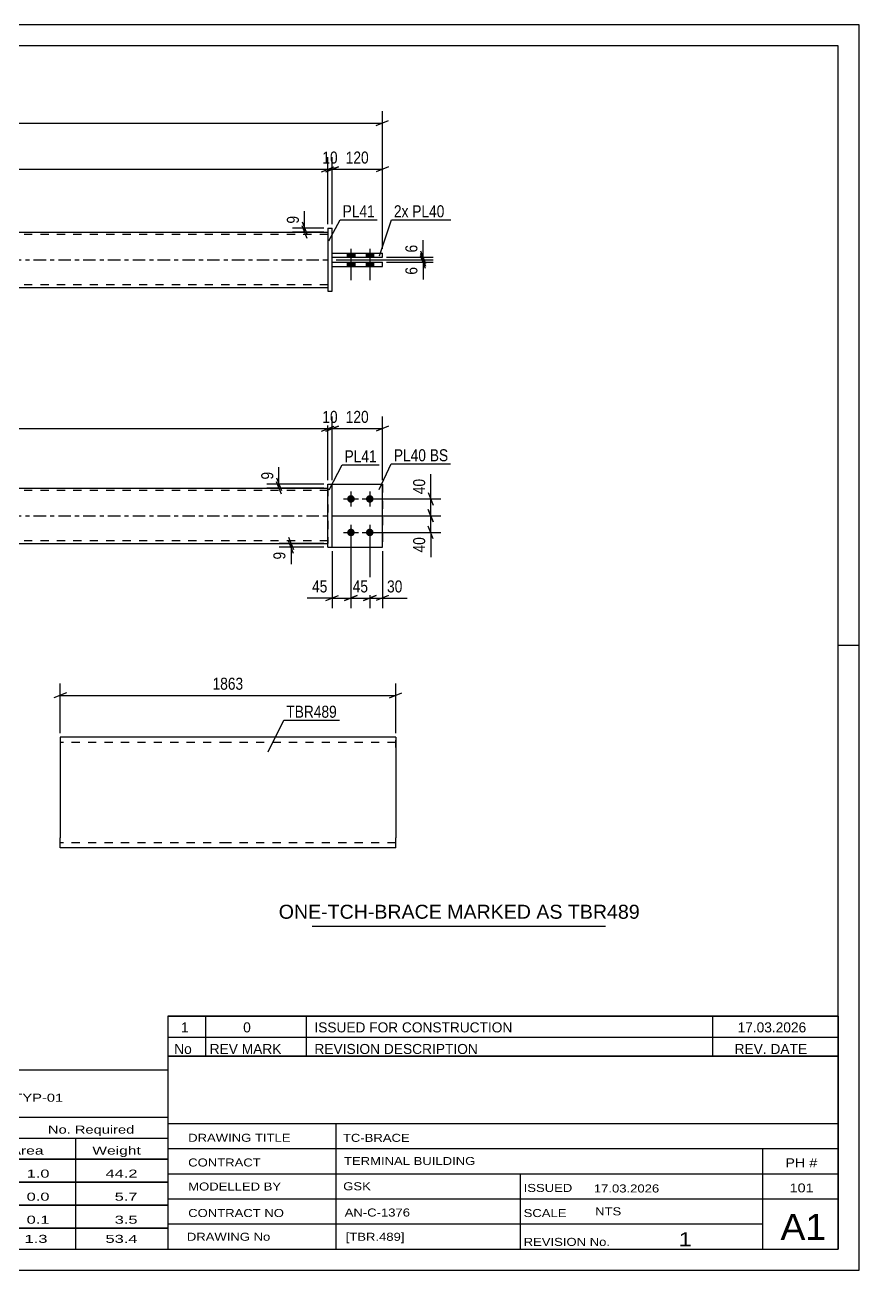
# Model space of a CAD drawing. Header units: millimetres. Extents: x 0 to 420, y 0 to 297.
# Drawn here: x 220.9 to 420, y 0 to 297 of the extents above; entities that cross this region are included whole.
import ezdxf

# ---------------------------------------------------------------- set-up
doc = ezdxf.new("R2010")
doc.units = ezdxf.units.MM
doc.linetypes.add('DXK_LINE_DOT2', pattern=[3.9198, 1.9599, -1.9599])
doc.linetypes.add('DXK_LINE_DOT3', pattern=[5.9187, 2.979, -0.9799, 0.9799, -0.9799])
doc.styles.add('Arial', font='ARIAL.TTF', dxfattribs={"height": 0.2})
doc.styles.add('Arial Narrow', font='ARIALN.TTF', dxfattribs={"height": 0.2})

# ---------------------------------------------------------------- blocks, each defined once
blk = doc.blocks.new('Unknown-582684312-1127')
at = {"color": 5, "linetype": 'Continuous'}
for p, q in [((420, 297), (0, 297)), ((420, 0), (420, 297)), ((415, 292), (5, 292)), ((415, 5), (415, 292)), ((420, 149), (415, 149)), ((5, 5), (415, 5)), ((0, 0), (420, 0))]:
    blk.add_line(p, q, dxfattribs=at)
blk = doc.blocks.new('Bolt-582684312-1413 - 1364')
at = {"linetype": 'Continuous'}
for points in [[(298.72, 184.84), (298.91, 184.82), (299.09, 184.76), (299.25, 184.67), (299.39, 184.54), (299.5, 184.39), (299.58, 184.22), (299.61, 184.03), (299.61, 183.85), (299.58, 183.66), (299.5, 183.49), (299.39, 183.34), (299.25, 183.21), (299.09, 183.12), (298.91, 183.06), (298.72, 183.04), (298.53, 183.06), (298.35, 183.12), (298.19, 183.21), (298.05, 183.34), (297.94, 183.49), (297.86, 183.66), (297.82, 183.85), (297.82, 184.03), (297.86, 184.22), (297.94, 184.39), (298.05, 184.54), (298.19, 184.67), (298.35, 184.76), (298.53, 184.82)], [(303.22, 184.84), (303.41, 184.82), (303.59, 184.76), (303.75, 184.67), (303.89, 184.54), (304, 184.39), (304.08, 184.22), (304.11, 184.03), (304.11, 183.85), (304.08, 183.66), (304, 183.49), (303.89, 183.34), (303.75, 183.21), (303.59, 183.12), (303.41, 183.06), (303.22, 183.04), (303.03, 183.06), (302.85, 183.12), (302.69, 183.21), (302.55, 183.34), (302.44, 183.49), (302.36, 183.66), (302.32, 183.85), (302.32, 184.03), (302.36, 184.22), (302.44, 184.39), (302.55, 184.54), (302.69, 184.67), (302.85, 184.76), (303.03, 184.82)], [(298.72, 176.84), (298.91, 176.82), (299.09, 176.76), (299.25, 176.67), (299.39, 176.54), (299.5, 176.39), (299.58, 176.22), (299.61, 176.03), (299.61, 175.85), (299.58, 175.66), (299.5, 175.49), (299.39, 175.34), (299.25, 175.21), (299.09, 175.12), (298.91, 175.06), (298.72, 175.04), (298.53, 175.06), (298.35, 175.12), (298.19, 175.21), (298.05, 175.34), (297.94, 175.49), (297.86, 175.66), (297.82, 175.85), (297.82, 176.03), (297.86, 176.22), (297.94, 176.39), (298.05, 176.54), (298.19, 176.67), (298.35, 176.76), (298.53, 176.82)], [(303.22, 176.84), (303.41, 176.82), (303.59, 176.76), (303.75, 176.67), (303.89, 176.54), (304, 176.39), (304.08, 176.22), (304.11, 176.03), (304.11, 175.85), (304.08, 175.66), (304, 175.49), (303.89, 175.34), (303.75, 175.21), (303.59, 175.12), (303.41, 175.06), (303.22, 175.04), (303.03, 175.06), (302.85, 175.12), (302.69, 175.21), (302.55, 175.34), (302.44, 175.49), (302.36, 175.66), (302.32, 175.85), (302.32, 176.03), (302.36, 176.22), (302.44, 176.39), (302.55, 176.54), (302.69, 176.67), (302.85, 176.76), (303.03, 176.82)]]:
    blk.add_hatch(color=1, dxfattribs=at).paths.add_polyline_path(points)
at = {"color": 1, "linetype": 'Continuous'}
for p, q in [((298.72, 185.74), (298.72, 182.14)), ((303.22, 185.74), (303.22, 182.14)), ((296.92, 183.94), (300.52, 183.94)), ((301.42, 183.94), (305.02, 183.94)), ((296.92, 175.94), (300.52, 175.94)), ((298.72, 177.74), (298.72, 174.14)), ((301.42, 175.94), (305.02, 175.94)), ((303.22, 177.74), (303.22, 174.14))]:
    blk.add_line(p, q, dxfattribs=at)
blk = doc.blocks.new('Part-582684312-1424 - 1364')
at = {"color": 2, "linetype": 'Continuous'}
for p, q in [((293.22, 187.44), (294.22, 187.44)), ((293.22, 172.44), (293.22, 187.44)), ((294.22, 172.44), (294.22, 187.44)), ((293.22, 172.44), (294.22, 172.44)), ((293.22, 172.44), (294.22, 172.44))]:
    blk.add_line(p, q, dxfattribs=at)
at = {"color": 7, "linetype": 'DXK_LINE_DOT2'}
for p, q in [((293.22, 187.44), (294.22, 187.44)), ((293.22, 172.44), (293.22, 172.44)), ((294.22, 172.44), (294.22, 172.44)), ((294.22, 172.44), (294.22, 172.44))]:
    blk.add_line(p, q, dxfattribs=at)
blk = doc.blocks.new('Part-582684312-1439 - 1364')
at = {"linetype": 'Continuous'}
blk.add_hatch(color=2, dxfattribs=at).paths.add_polyline_path([(147.12, 186.54), (146.32, 187.94), (147.92, 187.94)])
at = {"color": 2, "linetype": 'Continuous'}
for p, q in [((147.12, 186.54), (146.32, 187.94)), ((146.32, 187.94), (147.92, 187.94)), ((147.92, 187.94), (147.12, 186.54)), ((117.12, 186.54), (205.12, 186.54)), ((205.22, 186.54), (293.22, 186.54)), ((117.12, 173.34), (205.12, 173.34)), ((205.22, 173.34), (293.22, 173.34))]:
    blk.add_line(p, q, dxfattribs=at)
at = {"color": 7, "linetype": 'DXK_LINE_DOT2'}
for p, q in [((117.12, 173.34), (117.12, 186.54)), ((205.12, 185.94), (117.12, 185.94)), ((293.22, 185.94), (205.22, 185.94)), ((293.22, 186.54), (293.22, 173.34)), ((205.12, 173.94), (117.12, 173.94)), ((293.22, 173.94), (205.22, 173.94))]:
    blk.add_line(p, q, dxfattribs=at)
at = {"color": 7, "linetype": 'DXK_LINE_DOT3'}
for p, q in [((117.12, 179.94), (205.12, 179.94)), ((205.22, 179.94), (293.22, 179.94))]:
    blk.add_line(p, q, dxfattribs=at)
at = {"color": 2, "linetype": 'Continuous'}
blk.add_circle((147.12, 187.44), 1, dxfattribs=at)
blk = doc.blocks.new('Part-582684312-1444 - 1364')
at = {"color": 2, "linetype": 'Continuous'}
for p, q in [((294.22, 187.44), (306.22, 187.44)), ((306.22, 187.44), (306.22, 187.44)), ((306.22, 172.44), (306.22, 187.44)), ((294.22, 172.44), (306.22, 172.44))]:
    blk.add_line(p, q, dxfattribs=at)
at = {"color": 7, "linetype": 'DXK_LINE_DOT2'}
for p, q in [((294.22, 187.44), (306.22, 187.44)), ((294.22, 172.44), (294.22, 187.44)), ((294.22, 172.44), (294.22, 172.44)), ((294.22, 172.44), (306.22, 172.44))]:
    blk.add_line(p, q, dxfattribs=at)
blk = doc.blocks.new('Part-582684312-1449 - 1364')
at = {"color": 7, "linetype": 'DXK_LINE_DOT2'}
for p, q in [((294.22, 187.44), (306.22, 187.44)), ((294.22, 172.44), (294.22, 187.44)), ((294.22, 187.44), (306.22, 187.44)), ((306.22, 187.44), (306.22, 187.44)), ((306.22, 187.44), (306.22, 172.44)), ((294.22, 172.44), (294.22, 172.44)), ((294.22, 172.44), (306.22, 172.44)), ((294.22, 172.44), (306.22, 172.44))]:
    blk.add_line(p, q, dxfattribs=at)
blk = doc.blocks.new('Part-582684312-1751 - 1745')
at = {"linetype": 'Continuous'}
blk.add_hatch(color=2, dxfattribs=at).paths.add_polyline_path([(147.12, 240.99), (146.32, 242.39), (147.92, 242.39)])
at = {"color": 2, "linetype": 'Continuous'}
for p, q in [((117.12, 247.59), (205.12, 247.59)), ((205.22, 247.59), (293.22, 247.59)), ((147.12, 240.99), (146.32, 242.39)), ((146.32, 242.39), (147.92, 242.39)), ((147.92, 242.39), (147.12, 240.99)), ((117.12, 234.39), (205.12, 234.39)), ((205.22, 234.39), (293.22, 234.39))]:
    blk.add_line(p, q, dxfattribs=at)
at = {"color": 7, "linetype": 'DXK_LINE_DOT2'}
for p, q in [((117.12, 247.59), (117.12, 234.39)), ((205.12, 246.99), (117.12, 246.99)), ((293.22, 246.99), (205.22, 246.99)), ((293.22, 247.59), (293.22, 234.39)), ((205.12, 234.99), (117.12, 234.99)), ((293.22, 234.99), (205.22, 234.99))]:
    blk.add_line(p, q, dxfattribs=at)
at = {"color": 7, "linetype": 'DXK_LINE_DOT3'}
for p, q in [((117.12, 240.99), (205.12, 240.99)), ((205.22, 240.99), (293.22, 240.99))]:
    blk.add_line(p, q, dxfattribs=at)
at = {"color": 2, "linetype": 'Continuous'}
blk.add_circle((147.12, 241.89), 1, dxfattribs=at)
blk = doc.blocks.new('Part-582684312-1756 - 1745')
at = {"color": 2, "linetype": 'Continuous'}
for p, q in [((294.22, 240.39), (306.22, 240.39)), ((294.22, 239.39), (294.22, 240.39)), ((294.22, 239.39), (306.22, 239.39)), ((294.22, 239.39), (306.22, 239.39)), ((306.22, 239.39), (306.22, 240.39))]:
    blk.add_line(p, q, dxfattribs=at)
at = {"color": 7, "linetype": 'DXK_LINE_DOT2'}
for p, q in [((294.22, 240.39), (306.22, 240.39)), ((294.22, 239.39), (294.22, 239.39)), ((306.22, 239.39), (306.22, 239.39)), ((306.22, 239.39), (306.22, 239.39))]:
    blk.add_line(p, q, dxfattribs=at)
blk = doc.blocks.new('Part-582684312-1761 - 1745')
at = {"color": 2, "linetype": 'Continuous'}
for p, q in [((294.22, 242.59), (306.22, 242.59)), ((294.22, 241.59), (294.22, 242.59)), ((294.22, 241.59), (306.22, 241.59)), ((294.22, 241.59), (306.22, 241.59)), ((306.22, 241.59), (306.22, 242.59))]:
    blk.add_line(p, q, dxfattribs=at)
at = {"color": 7, "linetype": 'DXK_LINE_DOT2'}
for p, q in [((294.22, 242.59), (306.22, 242.59)), ((294.22, 241.59), (294.22, 241.59)), ((306.22, 241.59), (306.22, 241.59)), ((306.22, 241.59), (306.22, 241.59))]:
    blk.add_line(p, q, dxfattribs=at)
blk = doc.blocks.new('Part-582684312-1766 - 1745')
at = {"color": 2, "linetype": 'Continuous'}
for p, q in [((293.22, 248.49), (293.22, 233.49)), ((293.22, 248.49), (294.22, 248.49)), ((294.22, 233.49), (294.22, 248.49)), ((293.22, 233.49), (294.22, 233.49)), ((293.22, 233.49), (294.22, 233.49))]:
    blk.add_line(p, q, dxfattribs=at)
at = {"color": 7, "linetype": 'DXK_LINE_DOT2'}
for p, q in [((293.22, 248.49), (293.22, 248.49)), ((293.22, 248.49), (294.22, 248.49)), ((293.22, 233.49), (293.22, 233.49)), ((294.22, 233.49), (294.22, 233.49)), ((294.22, 233.49), (294.22, 233.49))]:
    blk.add_line(p, q, dxfattribs=at)
blk = doc.blocks.new('Bolt-582684312-1782 - 1745')
at = {"linetype": 'Continuous'}
for points in [[(299.62, 242.59), (297.82, 242.59), (297.82, 241.59), (299.62, 241.59)], [(299.62, 242.59), (297.82, 242.59), (297.82, 241.59), (299.62, 241.59)], [(304.12, 242.59), (302.32, 242.59), (302.32, 241.59), (304.12, 241.59)], [(304.12, 242.59), (302.32, 242.59), (302.32, 241.59), (304.12, 241.59)], [(299.62, 240.39), (297.82, 240.39), (297.82, 239.39), (299.62, 239.39)], [(299.62, 240.39), (297.82, 240.39), (297.82, 239.39), (299.62, 239.39)], [(304.12, 240.39), (302.32, 240.39), (302.32, 239.39), (304.12, 239.39)], [(304.12, 240.39), (302.32, 240.39), (302.32, 239.39), (304.12, 239.39)]]:
    blk.add_hatch(color=1, dxfattribs=at).paths.add_polyline_path(points)
at = {"color": 1, "linetype": 'Continuous'}
for p, q in [((298.72, 243.59), (298.72, 236.09)), ((298.72, 243.59), (298.72, 236.09)), ((303.22, 243.59), (303.22, 236.09)), ((303.22, 243.59), (303.22, 236.09)), ((297.82, 242.59), (297.82, 241.59)), ((297.82, 242.59), (297.82, 241.59)), ((299.62, 242.59), (299.62, 241.59)), ((299.62, 242.59), (299.62, 241.59)), ((302.32, 242.59), (302.32, 241.59)), ((302.32, 242.59), (302.32, 241.59)), ((304.12, 242.59), (304.12, 241.59)), ((304.12, 242.59), (304.12, 241.59)), ((297.82, 240.39), (297.82, 239.39)), ((297.82, 240.39), (297.82, 239.39)), ((299.62, 240.39), (299.62, 239.39)), ((299.62, 240.39), (299.62, 239.39)), ((302.32, 240.39), (302.32, 239.39)), ((302.32, 240.39), (302.32, 239.39)), ((304.12, 240.39), (304.12, 239.39)), ((304.12, 240.39), (304.12, 239.39))]:
    blk.add_line(p, q, dxfattribs=at)
blk = doc.blocks.new('Part-582684312-2260 - 2254')
at = {"color": 2, "linetype": 'Continuous'}
for p, q in [((269.3, 127.08), (229.3, 127.08)), ((229.3, 127.08), (229.3, 103.08)), ((309.4, 127.08), (269.4, 127.08)), ((309.4, 127.08), (309.4, 126.9)), ((309.4, 126.9), (309.4, 124.68)), ((309.4, 124.68), (309.4, 103.08)), ((229.3, 101.38), (229.3, 103.08)), ((229.3, 100.86), (229.3, 101.38)), ((309.4, 100.68), (309.4, 103.08)), ((229.3, 100.68), (229.3, 100.86)), ((269.3, 100.68), (229.3, 100.68)), ((309.4, 100.68), (269.4, 100.68))]:
    blk.add_line(p, q, dxfattribs=at)
at = {"color": 7, "linetype": 'DXK_LINE_DOT2'}
for p, q in [((269.3, 125.88), (229.3, 125.88)), ((309.4, 125.88), (269.4, 125.88)), ((309.4, 124.68), (309.4, 126.38)), ((229.3, 101.38), (229.3, 103.08)), ((229.3, 101.88), (229.3, 101.97)), ((229.3, 101.88), (229.3, 101.97)), ((269.3, 101.88), (229.3, 101.88)), ((309.4, 101.88), (269.4, 101.88)), ((309.4, 101.97), (309.4, 102.62)), ((309.4, 101.88), (309.4, 101.97)), ((229.3, 100.68), (229.3, 100.68))]:
    blk.add_line(p, q, dxfattribs=at)
blk = doc.blocks.new('StraightDimension-582684312-1681 - 1364')
at = {"color": 7, "linetype": 'Continuous'}
for p, q in [((317.18, 181.44), (318.38, 178.44)), ((294.22, 179.94), (320.18, 179.94)), ((317.78, 175.94), (317.78, 179.94)), ((304.22, 175.94), (320.18, 175.94)), ((318.38, 174.44), (317.18, 177.44))]:
    blk.add_line(p, q, dxfattribs=at)
at = {"color": 0}
blk.add_wipeout([(317.03, 175.41), (312.83, 175.41), (312.83, 170.56), (317.03, 170.56)], dxfattribs=at)
at = {"color": 7, "linetype": 'Continuous'}
blk.add_line((317.78, 175.94), (317.78, 170.03), dxfattribs=at)
blk.add_line((317.78, 175.94), (317.78, 170.03), dxfattribs=at)
at = {"color": 3, "style": 'Arial Narrow'}
blk.add_text('40', height=2.863, rotation=90.0002, dxfattribs=at).set_placement((316.43, 171.16))
blk = doc.blocks.new('StraightDimension-582684312-1502 - 1364')
at = {"color": 7, "linetype": 'Continuous'}
for p, q in [((117.12, 188.44), (117.12, 203.57)), ((293.22, 188.44), (293.22, 203.57)), ((118.62, 201.32), (115.62, 200.12)), ((117.12, 200.72), (293.22, 200.72)), ((291.72, 200.12), (294.72, 201.32))]:
    blk.add_line(p, q, dxfattribs=at)
at = {"color": 0}
blk.add_wipeout([(209.43, 201.47), (209.43, 205.67), (200.91, 205.67), (200.91, 201.47)], dxfattribs=at)
at = {"color": 3, "style": 'Arial Narrow'}
blk.add_text('1863', height=2.863, dxfattribs=at).set_placement((201.51, 202.07))
blk = doc.blocks.new('StraightDimension-582684312-1511 - 1364')
at = {"color": 7, "linetype": 'Continuous'}
for p, q in [((293.22, 188.44), (293.22, 203.57)), ((294.22, 188.44), (294.22, 203.57)), ((291.72, 200.12), (294.72, 201.32)), ((295.72, 201.32), (292.72, 200.12)), ((293.22, 200.72), (294.22, 200.72))]:
    blk.add_line(p, q, dxfattribs=at)
at = {"color": 0}
blk.add_wipeout([(296.15, 201.47), (296.15, 205.67), (291.29, 205.67), (291.29, 201.47)], dxfattribs=at)
at = {"color": 3, "style": 'Arial Narrow'}
blk.add_text('10', height=2.863, dxfattribs=at).set_placement((291.89, 202.07))
blk = doc.blocks.new('StraightDimension-582684312-1529 - 1364')
at = {"color": 7, "linetype": 'Continuous'}
for p, q in [((294.22, 188.44), (294.22, 203.57)), ((306.22, 188.44), (306.22, 203.57)), ((292.72, 200.12), (295.72, 201.32)), ((294.22, 200.72), (306.22, 200.72)), ((307.72, 201.32), (304.72, 200.12))]:
    blk.add_line(p, q, dxfattribs=at)
at = {"color": 0}
blk.add_wipeout([(303.56, 201.47), (303.56, 205.67), (296.88, 205.67), (296.88, 201.47)], dxfattribs=at)
at = {"color": 3, "style": 'Arial Narrow'}
blk.add_text('120', height=2.863, dxfattribs=at).set_placement((297.48, 202.07))
blk = doc.blocks.new('StraightDimension-582684312-1632 - 1364')
at = {"color": 7, "linetype": 'Continuous'}
for p, q in [((292.22, 173.34), (281.57, 173.34)), ((292.22, 172.44), (281.57, 172.44)), ((283.82, 174.84), (285.02, 171.84)), ((285.02, 170.94), (283.82, 173.94)), ((284.42, 172.44), (284.42, 173.34))]:
    blk.add_line(p, q, dxfattribs=at)
at = {"color": 0}
blk.add_wipeout([(283.67, 171.92), (279.47, 171.92), (279.47, 168.89), (283.67, 168.89)], dxfattribs=at)
at = {"color": 7, "linetype": 'Continuous'}
blk.add_line((284.42, 172.44), (284.42, 168.36), dxfattribs=at)
blk.add_line((284.42, 172.44), (284.42, 168.36), dxfattribs=at)
at = {"color": 3, "style": 'Arial Narrow'}
blk.add_text('9', height=2.86, rotation=90.0002, dxfattribs=at).set_placement((283.07, 169.49))
blk = doc.blocks.new('StraightDimension-582684312-1641 - 1364')
at = {"color": 7, "linetype": 'Continuous'}
for p, q in [((303.22, 174.94), (303.22, 157.89)), ((306.22, 171.44), (306.22, 157.89)), ((301.72, 159.69), (304.72, 160.89)), ((307.72, 160.89), (304.72, 159.69)), ((303.22, 160.29), (306.22, 160.29))]:
    blk.add_line(p, q, dxfattribs=at)
at = {"color": 0}
blk.add_wipeout([(311.6, 161.04), (311.6, 165.24), (306.74, 165.24), (306.74, 161.04)], dxfattribs=at)
at = {"color": 7, "linetype": 'Continuous'}
blk.add_line((306.22, 160.29), (312.13, 160.29), dxfattribs=at)
blk.add_line((306.22, 160.29), (312.13, 160.29), dxfattribs=at)
at = {"color": 3, "style": 'Arial Narrow'}
blk.add_text('30', height=2.863, dxfattribs=at).set_placement((307.34, 161.64))
blk = doc.blocks.new('StraightDimension-582684312-1654 - 1364')
at = {"color": 7, "linetype": 'Continuous'}
for p, q in [((298.72, 174.94), (298.72, 157.89)), ((303.22, 174.94), (303.22, 157.89)), ((297.22, 159.69), (300.22, 160.89)), ((304.72, 160.89), (301.72, 159.69)), ((298.72, 160.29), (303.22, 160.29))]:
    blk.add_line(p, q, dxfattribs=at)
at = {"color": 0}
blk.add_wipeout([(303.4, 161.04), (303.4, 165.24), (298.54, 165.24), (298.54, 161.04)], dxfattribs=at)
at = {"color": 3, "style": 'Arial Narrow'}
blk.add_text('45', height=2.863, dxfattribs=at).set_placement((299.14, 161.64))
blk = doc.blocks.new('StraightDimension-582684312-1664 - 1364')
at = {"color": 7, "linetype": 'Continuous'}
for p, q in [((298.72, 174.94), (298.72, 157.89)), ((294.22, 171.44), (294.22, 157.89)), ((292.72, 159.69), (295.72, 160.89)), ((300.22, 160.89), (297.22, 159.69)), ((294.22, 160.29), (298.72, 160.29))]:
    blk.add_line(p, q, dxfattribs=at)
at = {"color": 0}
blk.add_wipeout([(293.69, 161.04), (293.69, 165.24), (288.84, 165.24), (288.84, 161.04)], dxfattribs=at)
at = {"color": 7, "linetype": 'Continuous'}
blk.add_line((294.22, 160.29), (288.31, 160.29), dxfattribs=at)
blk.add_line((294.22, 160.29), (288.31, 160.29), dxfattribs=at)
at = {"color": 3, "style": 'Arial Narrow'}
blk.add_text('45', height=2.863, dxfattribs=at).set_placement((289.44, 161.64))
blk = doc.blocks.new('StraightDimension-582684312-1694 - 1364')
at = {"color": 7, "linetype": 'Continuous'}
for p, q in [((317.18, 185.44), (318.38, 182.44)), ((304.22, 183.94), (320.18, 183.94)), ((318.38, 178.44), (317.18, 181.44)), ((317.78, 179.94), (317.78, 183.94)), ((294.22, 179.94), (320.18, 179.94))]:
    blk.add_line(p, q, dxfattribs=at)
at = {"color": 0}
blk.add_wipeout([(317.03, 189.32), (312.83, 189.32), (312.83, 184.46), (317.03, 184.46)], dxfattribs=at)
at = {"color": 7, "linetype": 'Continuous'}
blk.add_line((317.78, 183.94), (317.78, 189.85), dxfattribs=at)
blk.add_line((317.78, 183.94), (317.78, 189.85), dxfattribs=at)
at = {"color": 3, "style": 'Arial Narrow'}
blk.add_text('40', height=2.863, rotation=90.0002, dxfattribs=at).set_placement((316.43, 185.06))
blk = doc.blocks.new('StraightDimension-582684312-1708 - 1364')
at = {"color": 7, "linetype": 'Continuous'}
for p, q in [((292.22, 187.44), (278.68, 187.44)), ((280.93, 188.94), (282.13, 185.94)), ((282.13, 185.04), (280.93, 188.04)), ((281.53, 186.54), (281.53, 187.44)), ((292.22, 186.54), (278.68, 186.54))]:
    blk.add_line(p, q, dxfattribs=at)
at = {"color": 0}
blk.add_wipeout([(280.78, 190.99), (276.58, 190.99), (276.58, 187.97), (280.78, 187.97)], dxfattribs=at)
at = {"color": 7, "linetype": 'Continuous'}
blk.add_line((281.53, 187.44), (281.53, 191.52), dxfattribs=at)
blk.add_line((281.53, 187.44), (281.53, 191.52), dxfattribs=at)
at = {"color": 3, "style": 'Arial Narrow'}
blk.add_text('9', height=2.86, rotation=90.0002, dxfattribs=at).set_placement((280.18, 188.57))
blk = doc.blocks.new('StraightDimension-582684312-1902 - 1745')
at = {"color": 7, "linetype": 'Continuous'}
for p, q in [((293.22, 249.49), (293.22, 265.43)), ((294.22, 249.49), (294.22, 265.43)), ((291.72, 261.98), (294.72, 263.18)), ((295.72, 263.18), (292.72, 261.98)), ((293.22, 262.58), (294.22, 262.58))]:
    blk.add_line(p, q, dxfattribs=at)
at = {"color": 0}
blk.add_wipeout([(296.15, 263.33), (296.15, 267.53), (291.29, 267.53), (291.29, 263.33)], dxfattribs=at)
at = {"color": 3, "style": 'Arial Narrow'}
blk.add_text('10', height=2.863, dxfattribs=at).set_placement((291.89, 263.93))
blk = doc.blocks.new('StraightDimension-582684312-1787 - 1745')
at = {"color": 7, "linetype": 'Continuous'}
for p, q in [((287.04, 249.99), (288.24, 246.99)), ((292.22, 248.49), (284.79, 248.49)), ((292.22, 247.59), (284.79, 247.59)), ((288.24, 246.09), (287.04, 249.09)), ((287.64, 247.59), (287.64, 248.49))]:
    blk.add_line(p, q, dxfattribs=at)
at = {"color": 0}
blk.add_wipeout([(286.89, 252.04), (282.69, 252.04), (282.69, 249.01), (286.89, 249.01)], dxfattribs=at)
at = {"color": 7, "linetype": 'Continuous'}
blk.add_line((287.64, 248.49), (287.64, 252.56), dxfattribs=at)
blk.add_line((287.64, 248.49), (287.64, 252.56), dxfattribs=at)
at = {"color": 3, "style": 'Arial Narrow'}
blk.add_text('9', height=2.86, rotation=90.0002, dxfattribs=at).set_placement((286.29, 249.61))
blk = doc.blocks.new('StraightDimension-582684312-1798 - 1745')
at = {"color": 7, "linetype": 'Continuous'}
for p, q in [((295.22, 240.99), (318.32, 240.99)), ((315.32, 242.49), (316.52, 239.49)), ((316.52, 238.89), (315.32, 241.89)), ((315.92, 240.39), (315.92, 240.99)), ((307.22, 240.39), (318.32, 240.39))]:
    blk.add_line(p, q, dxfattribs=at)
at = {"color": 0}
blk.add_wipeout([(315.17, 239.86), (310.97, 239.86), (310.97, 236.83), (315.17, 236.83)], dxfattribs=at)
at = {"color": 7, "linetype": 'Continuous'}
blk.add_line((315.92, 240.39), (315.92, 236.31), dxfattribs=at)
blk.add_line((315.92, 240.39), (315.92, 236.31), dxfattribs=at)
at = {"color": 3, "style": 'Arial Narrow'}
blk.add_text('6', height=2.86, rotation=90.0002, dxfattribs=at).set_placement((314.57, 237.43))
blk = doc.blocks.new('StraightDimension-582684312-1807 - 1745')
at = {"color": 7, "linetype": 'Continuous'}
for p, q in [((295.22, 240.99), (318.32, 240.99)), ((307.22, 241.59), (318.32, 241.59)), ((315.32, 243.09), (316.52, 240.09)), ((316.52, 239.49), (315.32, 242.49)), ((315.92, 240.99), (315.92, 241.59))]:
    blk.add_line(p, q, dxfattribs=at)
at = {"color": 0}
blk.add_wipeout([(315.17, 245.14), (310.97, 245.14), (310.97, 242.11), (315.17, 242.11)], dxfattribs=at)
at = {"color": 7, "linetype": 'Continuous'}
blk.add_line((315.92, 241.59), (315.92, 245.66), dxfattribs=at)
blk.add_line((315.92, 241.59), (315.92, 245.66), dxfattribs=at)
at = {"color": 3, "style": 'Arial Narrow'}
blk.add_text('6', height=2.86, rotation=90.0002, dxfattribs=at).set_placement((314.57, 242.71))
blk = doc.blocks.new('StraightDimension-582684312-1892 - 1745')
at = {"color": 7, "linetype": 'Continuous'}
for p, q in [((117.12, 249.49), (117.12, 265.43)), ((293.22, 249.49), (293.22, 265.43)), ((118.62, 263.18), (115.62, 261.98)), ((117.12, 262.58), (293.22, 262.58)), ((291.72, 261.98), (294.72, 263.18))]:
    blk.add_line(p, q, dxfattribs=at)
at = {"color": 0}
blk.add_wipeout([(209.43, 263.33), (209.43, 267.53), (200.91, 267.53), (200.91, 263.33)], dxfattribs=at)
at = {"color": 3, "style": 'Arial Narrow'}
blk.add_text('1863', height=2.863, dxfattribs=at).set_placement((201.51, 263.93))
blk = doc.blocks.new('StraightDimension-582684312-1912 - 1745')
at = {"color": 7, "linetype": 'Continuous'}
for p, q in [((294.22, 249.49), (294.22, 265.43)), ((306.22, 243.59), (306.22, 265.43)), ((292.72, 261.98), (295.72, 263.18)), ((294.22, 262.58), (306.22, 262.58)), ((307.72, 263.18), (304.72, 261.98))]:
    blk.add_line(p, q, dxfattribs=at)
at = {"color": 0}
blk.add_wipeout([(303.56, 263.33), (303.56, 267.53), (296.88, 267.53), (296.88, 263.33)], dxfattribs=at)
at = {"color": 3, "style": 'Arial Narrow'}
blk.add_text('120', height=2.863, dxfattribs=at).set_placement((297.48, 263.93))
blk = doc.blocks.new('StraightDimension-582684312-1923 - 1745')
at = {"color": 7, "linetype": 'Continuous'}
for p, q in [((104.12, 243.59), (104.12, 276.43)), ((306.22, 243.59), (306.22, 276.43)), ((105.62, 274.18), (102.62, 272.98)), ((104.12, 273.58), (306.22, 273.58)), ((304.72, 272.98), (307.72, 274.18))]:
    blk.add_line(p, q, dxfattribs=at)
at = {"color": 0}
blk.add_wipeout([(209.43, 274.33), (209.43, 278.53), (200.91, 278.53), (200.91, 274.33)], dxfattribs=at)
at = {"color": 3, "style": 'Arial Narrow'}
blk.add_text('2123', height=2.863, dxfattribs=at).set_placement((201.51, 274.93))
blk = doc.blocks.new('StraightDimension-582684312-2264 - 2254')
at = {"color": 7, "linetype": 'Continuous'}
for p, q in [((229.3, 128.08), (229.3, 139.93)), ((309.4, 128.08), (309.4, 139.93)), ((230.8, 137.68), (227.8, 136.48)), ((229.3, 137.08), (309.4, 137.08)), ((307.9, 136.48), (310.9, 137.68))]:
    blk.add_line(p, q, dxfattribs=at)
at = {"color": 0}
blk.add_wipeout([(273.6, 137.83), (273.6, 142.03), (265.09, 142.03), (265.09, 137.83)], dxfattribs=at)
at = {"color": 3, "style": 'Arial Narrow'}
blk.add_text('1863', height=2.863, dxfattribs=at).set_placement((265.69, 138.43))
blk = doc.blocks.new('Unknown-582684312-2775')
at = {"color": 7, "linetype": 'Continuous'}
for p, q in [((255, 51.05), (255, 5)), ((255, 51.05), (415, 51.05)), ((415, 51), (415, 5)), ((255, 35), (415, 35)), ((295.14, 35), (295.14, 5)), ((255, 29), (415, 29)), ((397, 5.05), (397, 29.05)), ((255, 23), (415, 23)), ((339.14, 23), (339.14, 5)), ((255, 17), (415, 17)), ((255, 11), (397, 11)), ((255, 5), (415, 5))]:
    blk.add_line(p, q, dxfattribs=at)
at = {"color": 7, "style": 'Arial Narrow'}
for s, height, width, p in [('DRAWING TITLE', 1.9089, 1.425378, (259.88, 30.61)), ('TC-BRACE', 1.909, 1.425378, (296.81, 30.59)), ('TERMINAL BUILDING', 1.9089, 1.425378, (297.06, 25.07)), ('CONTRACT', 1.909, 1.425378, (259.88, 24.71)), ('MODELLED BY', 1.9089, 1.425378, (259.88, 18.98)), ('GSK', 1.909, 1.425378, (296.88, 19.04)), ('ISSUED', 1.909, 1.425378, (339.94, 18.64)), ('17.03.2026', 1.909, 1.425378, (356.69, 18.52)), ('CONTRACT NO', 1.9089, 1.425378, (259.88, 12.66)), ('AN-C-1376', 1.909, 1.425378, (297.23, 12.78)), ('SCALE', 1.909, 1.425378, (339.94, 12.65)), ('A1', 6.204, 1.25, (401.24, 7.2)), ('DRAWING No', 1.909, 1.425378, (259.56, 7)), ('[TBR.489]', 1.909, 1.425378, (297.46, 6.99)), ('1', 3.34, 1.5, (376.91, 5.68)), ('REVISION No.', 1.9089, 1.425378, (339.94, 5.77))]:
    blk.add_text(s, height=height, dxfattribs=dict(at, width=width)).set_placement(p)
at = {"color": 7, "linetype": 'Continuous', "style": 'Arial Narrow'}
for s, height, width, p in [('PH #', 2.1, 1.42538, (402.4, 24.55)), ('101', 2.1, 1.42538, (403.41, 18.55)), ('NTS', 1.909, 1.425378, (357, 13.05))]:
    blk.add_text(s, height=height, dxfattribs=dict(at, width=width)).set_placement(p)
blk = doc.blocks.new('Unknown-582684312-2776')
at = {"color": 7, "linetype": 'Continuous'}
for p, q in [((255, 60.55), (415, 60.55)), ((415, 60.55), (255, 60.55)), ((255, 60.55), (255, 55.55)), ((264, 60.55), (264, 55.55)), ((288, 60.55), (288, 55.55)), ((385, 60.55), (385, 55.55)), ((415, 60.55), (415, 55.55)), ((255, 55.55), (415, 55.55)), ((255, 55.55), (255, 51.05)), ((255, 55.55), (415, 55.55)), ((264, 55.55), (264, 51.05)), ((288, 55.55), (288, 51.05)), ((385, 55.55), (385, 51.05)), ((415, 55.55), (415, 51.05)), ((415, 51.05), (255, 51.05))]:
    blk.add_line(p, q, dxfattribs=at)
at = {"color": 7, "linetype": 'Continuous', "style": 'Arial Narrow'}
for s, height, width, p in [('1', 2.39, 1.196471, (258.16, 56.7)), ('0', 2.39, 1.196471, (273, 56.7)), ('ISSUED FOR CONSTRUCTION', 2.3861, 1.196471, (290, 56.7)), ('17.03.2026', 2.386, 1.196471, (391, 56.7)), ('No', 2.386, 1.2, (256.54, 51.55)), ('REV MARK', 2.386, 1.2, (265, 51.55)), ('REVISION DESCRIPTION', 2.3861, 1.2, (290, 51.55)), ('REV. DATE', 2.386, 1.2, (390.28, 51.55))]:
    blk.add_text(s, height=height, dxfattribs=dict(at, width=width)).set_placement(p)
blk = doc.blocks.new('Unknown-582684312-2777')
at = {"color": 7, "linetype": 'Continuous'}
for p, q in [((95, 47.75), (255, 47.75)), ((95, 36.5), (95, 47.75)), ((255, 47.75), (255, 36.5)), ((95, 36.5), (255, 36.5)), ((95, 36.5), (95, 31.5)), ((255, 36.5), (255, 31.5)), ((95, 31.5), (255, 31.5)), ((95, 31.5), (95, 26.5)), ((119, 31.5), (119, 26.5)), ((154.5, 31.5), (154.5, 26.5)), ((180.5, 31.5), (180.5, 26.5)), ((193.5, 31.5), (193.5, 26.5)), ((211, 31.5), (211, 26.5)), ((233, 31.5), (233, 26.5)), ((255, 31.5), (255, 26.5)), ((95, 26.5), (255, 26.5)), ((95, 26.45), (95, 21.05)), ((95, 26.45), (255, 26.45)), ((119, 26.5), (119, 21)), ((154.5, 26.5), (154.5, 21)), ((180.5, 26.5), (180.5, 21)), ((193.5, 26.5), (193.5, 21)), ((211, 26.5), (211, 21)), ((233, 26.5), (233, 21)), ((255, 26.45), (255, 21.05)), ((95, 21.05), (255, 21.05)), ((95, 20.95), (95, 15.55)), ((95, 20.95), (255, 20.95)), ((119, 21), (119, 15.5)), ((154.5, 21), (154.5, 15.5)), ((180.5, 21), (180.5, 15.5)), ((193.5, 21), (193.5, 15.5)), ((211, 21), (211, 15.5)), ((233, 21), (233, 15.5)), ((255, 20.95), (255, 15.55)), ((95, 15.55), (255, 15.55)), ((95, 15.45), (95, 10.05)), ((95, 15.45), (255, 15.45)), ((119, 15.5), (119, 10)), ((154.5, 15.5), (154.5, 10)), ((180.5, 15.5), (180.5, 10)), ((193.5, 15.5), (193.5, 10)), ((211, 15.5), (211, 10)), ((233, 15.5), (233, 10)), ((255, 15.45), (255, 10.05)), ((95, 10.05), (255, 10.05)), ((95, 10), (255, 10)), ((95, 10), (95, 5)), ((211, 10), (211, 5)), ((233, 10), (233, 5)), ((255, 10), (255, 5)), ((95, 5), (255, 5))]:
    blk.add_line(p, q, dxfattribs=at)
at = {"color": 7, "style": 'Arial Narrow'}
for s, height, width, p in [('GENERAL NOTES & WELD DETAILS :', 2.8633, 1.4, (96.15, 40.06)), ('REFER TYP DRAWING TYP-01', 1.9089, 1.6, (179.7, 40.16)), ("MATERIAL LIST FOR ASSEMBLY MK'D", 1.9089, 1.6, (96.15, 32.56)), ('TBR489', 1.909, 1.794707, (187.59, 32.47)), ('1', 1.91, 1.794707, (217.08, 32.56)), ('No. Required', 1.9089, 1.6, (226.41, 32.56)), ('Mark', 1.909, 1.7, (96.34, 27.5)), ('Profile', 1.909, 1.7, (129.41, 27.5)), ('Material', 1.909, 1.7, (159.54, 27.56)), ('No.', 1.909, 1.7, (184.5, 27.56)), ('Length', 1.909, 1.7, (195, 27.56)), ('Area', 1.909, 1.7, (217.5, 27.56)), ('Weight', 1.909, 1.7, (237, 27.56))]:
    blk.add_text(s, height=height, dxfattribs=dict(at, width=width)).set_placement(p)
at = {"color": 7, "linetype": 'Continuous', "style": 'Arial Narrow'}
for s, height, width, p in [('TBR489', 1.909, 1.794707, (96.5, 22.06)), ('SHS132*6', 1.909, 1.794707, (121, 22.06)), ('E350', 1.909, 1.794707, (160.74, 22.06)), ('1', 1.91, 1.794707, (184.86, 22.06)), ('1863', 1.909, 1.794707, (197.58, 22.06)), ('1.0', 1.909, 1.794707, (221.32, 22.06)), ('44.2', 1.909, 1.794707, (240.14, 22.06)), ('PL40', 1.909, 1.794707, (96.5, 16.56)), ('PL10*120', 1.909, 1.794707, (121, 16.56)), ('E350', 1.909, 1.794707, (160.74, 16.56)), ('4', 1.91, 1.794707, (184.86, 16.56)), ('150', 1.909, 1.794707, (199.77, 16.56)), ('0.0', 1.909, 1.794707, (221.32, 16.56)), ('5.7', 1.909, 1.794707, (242.33, 16.56)), ('PL41', 1.909, 1.794707, (96.5, 11.06)), ('PL10*150', 1.909, 1.794707, (121, 11.06)), ('E350', 1.909, 1.794707, (160.74, 11.06)), ('2', 1.91, 1.794707, (184.86, 11.06)), ('150', 1.909, 1.794707, (199.77, 11.06)), ('0.1', 1.909, 1.794707, (221.32, 11.06)), ('3.5', 1.909, 1.794707, (242.33, 11.06)), ('Total', 1.909, 1.7, (197.33, 6.5)), ('1.3', 1.909, 1.794707, (220.83, 6.5)), ('53.4', 1.909, 1.794707, (240.14, 6.5))]:
    blk.add_text(s, height=height, dxfattribs=dict(at, width=width)).set_placement(p)
blk = doc.blocks.new('Unknown-582684312-2778')
at = {"color": 7, "linetype": 'Continuous'}
blk.add_line((289.5, 82.05), (359.5, 82.05), dxfattribs=at)
at = {"color": 7, "style": 'Arial'}
blk.add_text('ONE-TCH-BRACE MARKED AS TBR489', height=3.3428, dxfattribs=at).set_placement((281.49, 83.8))
blk = doc.blocks.new('Mark-582684312-1420 - 1364')
at = {"color": 0}
blk.add_wipeout([(304.87, 192.69), (304.87, 195.69), (297.19, 195.69), (297.19, 192.69)], dxfattribs=at)
blk.add_wipeout([(304.87, 192.69), (304.87, 195.69), (297.19, 195.69), (297.19, 192.69)], dxfattribs=at)
at = {"color": 30, "linetype": 'Continuous'}
for p, q in [((293.53, 186.14), (296.59, 192.09)), ((296.59, 192.09), (305.47, 192.09))]:
    blk.add_line(p, q, dxfattribs=at)
at = {"color": 3, "style": 'Arial Narrow'}
blk.add_text('PL41', height=2.863, dxfattribs=at).set_placement((297.19, 192.69))
blk = doc.blocks.new('MarkSet-582684312-1730 - 1364')
at = {"color": 0}
blk.add_wipeout([(316.64, 192.92), (316.64, 195.92), (308.96, 195.92), (308.96, 192.92)], dxfattribs=at)
blk.add_wipeout([(316.64, 192.92), (316.64, 195.92), (308.96, 195.92), (308.96, 192.92)], dxfattribs=at)
at = {"color": 30, "linetype": 'Continuous'}
blk.add_line((305.47, 186.16), (308.36, 192.32), dxfattribs=at)
at = {"color": 0}
blk.add_wipeout([(321.92, 192.92), (321.92, 195.92), (317.54, 195.92), (317.54, 192.92)], dxfattribs=at)
blk.add_wipeout([(321.92, 192.92), (321.92, 195.92), (317.54, 195.92), (317.54, 192.92)], dxfattribs=at)
at = {"color": 30, "linetype": 'Continuous'}
blk.add_line((308.36, 192.32), (322.52, 192.32), dxfattribs=at)
at = {"color": 3, "style": 'Arial Narrow'}
for s, p in [('PL40', (308.96, 192.92)), ('BS', (317.54, 192.92))]:
    blk.add_text(s, height=2.863, dxfattribs=at).set_placement(p)
blk = doc.blocks.new('Mark-582684312-1762 - 1745')
at = {"color": 0}
blk.add_wipeout([(304.41, 251.14), (304.41, 254.14), (296.74, 254.14), (296.74, 251.14)], dxfattribs=at)
blk.add_wipeout([(304.41, 251.14), (304.41, 254.14), (296.74, 254.14), (296.74, 251.14)], dxfattribs=at)
at = {"color": 30, "linetype": 'Continuous'}
for p, q in [((293.45, 245.46), (296.14, 250.54)), ((296.14, 250.54), (305.01, 250.54))]:
    blk.add_line(p, q, dxfattribs=at)
at = {"color": 3, "style": 'Arial Narrow'}
blk.add_text('PL41', height=2.863, dxfattribs=at).set_placement((296.74, 251.14))
blk = doc.blocks.new('MarkSet-582684312-1955 - 1745')
at = {"color": 0}
blk.add_wipeout([(312.45, 251.11), (312.45, 254.11), (308.98, 254.11), (308.98, 251.11)], dxfattribs=at)
blk.add_wipeout([(312.45, 251.11), (312.45, 254.11), (308.98, 254.11), (308.98, 251.11)], dxfattribs=at)
at = {"color": 30, "linetype": 'Continuous'}
blk.add_line((305.52, 241.94), (308.38, 250.51), dxfattribs=at)
at = {"color": 0}
blk.add_wipeout([(321.03, 251.11), (321.03, 254.11), (313.35, 254.11), (313.35, 251.11)], dxfattribs=at)
blk.add_wipeout([(321.03, 251.11), (321.03, 254.11), (313.35, 254.11), (313.35, 251.11)], dxfattribs=at)
at = {"color": 30, "linetype": 'Continuous'}
blk.add_line((308.38, 250.51), (322.53, 250.51), dxfattribs=at)
at = {"color": 3, "style": 'Arial Narrow'}
for s, p in [('2x', (308.98, 251.11)), ('PL40', (313.35, 251.11))]:
    blk.add_text(s, height=2.863, dxfattribs=at).set_placement(p)
blk = doc.blocks.new('Mark-582684312-2256 - 2254')
at = {"color": 0}
blk.add_wipeout([(295.36, 131.75), (295.36, 134.75), (283.3, 134.75), (283.3, 131.75)], dxfattribs=at)
blk.add_wipeout([(295.36, 131.75), (295.36, 134.75), (283.3, 134.75), (283.3, 131.75)], dxfattribs=at)
at = {"color": 30, "linetype": 'Continuous'}
for p, q in [((278.94, 123.63), (282.7, 131.15)), ((282.7, 131.15), (295.96, 131.15))]:
    blk.add_line(p, q, dxfattribs=at)
at = {"color": 3, "style": 'Arial Narrow'}
blk.add_text('TBR489', height=2.863, dxfattribs=at).set_placement((283.3, 131.75))

msp = doc.modelspace()

# ---------------------------------------------------------------- block references
for name in ['Unknown-582684312-1127', 'Part-582684312-1751 - 1745', 'Part-582684312-1766 - 1745', 'Bolt-582684312-1782 - 1745', 'Part-582684312-1761 - 1745', 'Part-582684312-1756 - 1745', 'Part-582684312-1439 - 1364', 'Part-582684312-1424 - 1364', 'Part-582684312-1444 - 1364', 'Part-582684312-1449 - 1364', 'Bolt-582684312-1413 - 1364', 'Part-582684312-2260 - 2254', 'Unknown-582684312-2778', 'Unknown-582684312-2776', 'Unknown-582684312-2775', 'Unknown-582684312-2777']:
    msp.add_blockref(name, (0, 0))

# ---------------------------------------------------------------- next in the draw order: block references
for name in ['StraightDimension-582684312-1902 - 1745', 'StraightDimension-582684312-1798 - 1745', 'StraightDimension-582684312-1502 - 1364', 'StraightDimension-582684312-1681 - 1364', 'StraightDimension-582684312-1632 - 1364', 'StraightDimension-582684312-2264 - 2254']:
    msp.add_blockref(name, (0, 0))

# ---------------------------------------------------------------- next in the draw order: block references
for name in ['StraightDimension-582684312-1787 - 1745', 'StraightDimension-582684312-1807 - 1745', 'StraightDimension-582684312-1511 - 1364', 'StraightDimension-582684312-1641 - 1364', 'Mark-582684312-2256 - 2254']:
    msp.add_blockref(name, (0, 0))

# ---------------------------------------------------------------- next in the draw order: block references
for name in ['StraightDimension-582684312-1892 - 1745', 'StraightDimension-582684312-1529 - 1364', 'StraightDimension-582684312-1654 - 1364']:
    msp.add_blockref(name, (0, 0))

# ---------------------------------------------------------------- next in the draw order: block references
for name in ['StraightDimension-582684312-1912 - 1745', 'StraightDimension-582684312-1708 - 1364', 'StraightDimension-582684312-1694 - 1364', 'StraightDimension-582684312-1664 - 1364']:
    msp.add_blockref(name, (0, 0))

# ---------------------------------------------------------------- next in the draw order: block references
for name in ['StraightDimension-582684312-1923 - 1745', 'Mark-582684312-1420 - 1364']:
    msp.add_blockref(name, (0, 0))

# ---------------------------------------------------------------- next in the draw order: block references
for name in ['Mark-582684312-1762 - 1745', 'MarkSet-582684312-1730 - 1364']:
    msp.add_blockref(name, (0, 0))

# ---------------------------------------------------------------- next in the draw order: block references
msp.add_blockref('MarkSet-582684312-1955 - 1745', (0, 0))

doc.saveas('drawing.dxf')
